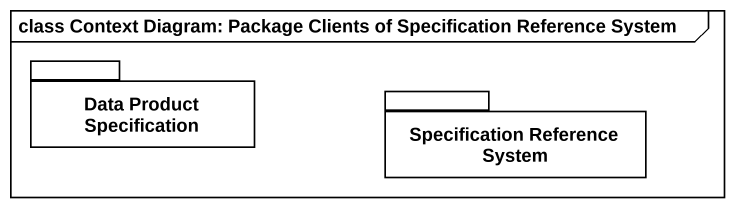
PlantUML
@startuml
mainframe class Context Diagram: Package Clients of Specification Reference System
package "Data Product Specification" as Data_Product_Specification {
}
package "Specification Reference System" as Specification_Reference {
}
@enduml
